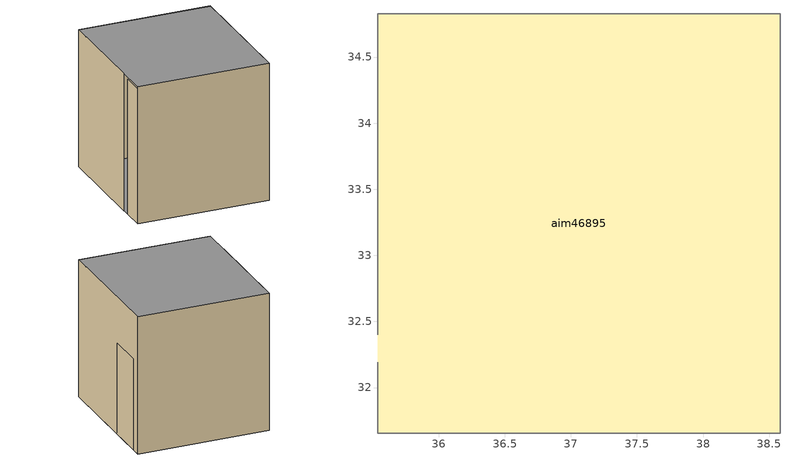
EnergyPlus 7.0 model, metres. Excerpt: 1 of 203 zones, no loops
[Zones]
aim46895
 floor to aim17215 (aim0068): 35.54,31.65 35.54,34.83 38.58,34.83 38.58,31.65 z147.68
 floor ground (aim0083): 35.54,31.65 35.54,34.83 38.58,34.83 38.58,31.65 z144.48
 wall to aim15365 (construction-31): 38.58,33.7 38.58,34.61 z144.48:146.61; 35.54,31.65 38.58,31.65 / 35.54,34.83 35.54,32.4 z144.48:147.68; 38.58,31.65,144.48 38.58,33.7,144.48 38.58,33.7,146.61 38.58,34.61,146.61 38.58,34.61,144.48 38.58,34.83,144.48 38.58,34.83,147.68 38.58,31.65,147.68
 wall to aim17584 (construction-31): 35.54,32.19 35.54,31.65 z144.48:147.63
 wall to aim47008 (construction-31): 38.58,34.83 35.54,34.83 z144.48:147.68
[Site:Location]
Waltham  MA United States: Latitude {deg}=42.408; Longitude {deg}=-71.2527; Time Zone {hr}=-5.93773; Elevation {m}=45
[Site:GroundTemperature:BuildingSurface]
18.89, 18.92, 19.02, 19.12, 19.21, 19.23, 19.07, 19.32, 19.09, 19.21, 19.13, 18.96
[SizingPeriod:DesignDay] Day of Month=21; Humidity Indicating Type=Wet-Bulb
Name | Maximum Dry-Bulb Temperature {C} | Wet-Bulb at Max {C} | Barometric Pressure {Pa} | Wind Speed {m/s} | Wind Direction {deg} | Month | Day Type | Daily Dry-Bulb Temperature Range {deltaC} | Barometric Pressure {Pa}}
GBS_04R20_265135 Winter | -13.7 | -13.7 | 99400 | 7.5 | 320 | 1 | WinterDesignDay
GBS_04R20_265135 Summer | 30.7 | 21.9 |  | 0 | 0 | 7 | SummerDesignDay | 8.5 | 99800
[BUILDING]
Project Name: Building Azimuth=0; Building Terrain=Suburbs; Loads Convergence Tolerance=4E-02; Temperature Convergence Tolerance=4E-01; Solar Distribution=MinimalShadowing; Max Number of Warmup Days=25; Minimum Number of Warmup Days=6
[MATERIAL]
aim0017: Rough, 0.2032, 0.53, 1280, 840, 0.9, 0.75, 0.75
aim0086: Rough, 0.0127, 0.06, 288, 1380, 0.9, 0.75, 0.75
aim0092: Rough, 0.2, 1.9, 2300, 840, 0.9, 0.75, 0.75
mat-353: Smooth, 0.01588, 0.160266, 800.923, 837.36, 0.9, 0.75, 0.75
[MATERIAL:AirGap]
mat-464: 0.109188
[CONSTRUCTION]
aim0068: aim0017
aim0083: aim0086, aim0092
construction-31: mat-353, mat-464, mat-353
[ZONE]
aim46895: 0, 0, 0, 0, 1, 1, 2.85404, 27.59095, 9.66732
[PEOPLE]
people-aim46895: aim46895, aim0136, People, 0.966718, 0.5, 0.555556, aim46895-peep-activ-level
[LIGHTS]
lights-aim46895: Zone=aim46895; Schedule=aim0130; Design Level Calculation Method=LightingLevel; Design Level=135.276; Return Air Fraction=0; Fraction Radiant=0.35; Fraction Visible=0.25; Fraction Replaceable.=0; LightEndUseKey=GeneralLights
[ElectricEquipment]
electrical-aim46895: Zone=aim46895; Schedule=aim0130; Design Level Calculation Method=EquipmentLevel; Design Level=156.087; Fraction Latent=0; Fraction Radiant=0.3; Fraction Lost=0; Default end use category=0
[Schedule:Day:Interval]
aim0127: NO, 6:00, 0, 7:00, 0.1, 8:00, 0.3, 12:00, 0.9, 13:00, 0.8, 17:00, 0.9, 18:00, 0.5, 20:00, 0.3, 22:00, 0.2, 24:00, 0
aim0133: NO, 7:00, 0, 8:00, 0.1, 9:00, 0.2, 11:00, 0.95, 13:00, 0.45, 18:00, 0.95, 19:00, 0.3, 22:00, 0.1, 24:00, 0
[Schedule:Week:Daily]
aim0128: aim0127, aim0127, aim0127, aim0127, aim0127, aim0127, aim0127, aim0127, aim0127, aim0127, aim0127, aim0127
aim0134: aim0133, aim0133, aim0133, aim0133, aim0133, aim0133, aim0133, aim0133, aim0133, aim0133, aim0133, aim0133
[Schedule:Year]
aim0130: Fraction, aim0128, 01, 01, 12, 31
aim0136: Fraction, aim0134, 01, 01, 12, 31
[Schedule:Compact]
aim46895-peep-activ-level: Any Number, Through: 12/31, For: AllDays, Until: 24:00, 131.882
